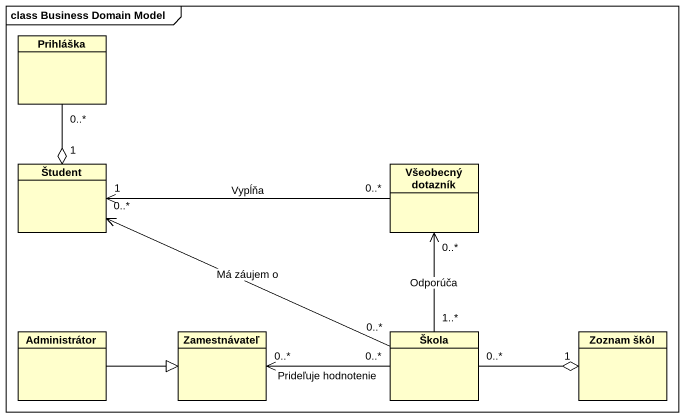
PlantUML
@startuml
mainframe class Business Domain Model
hide circle
hide empty members
class Prihláška
class Študent
class "Všeobecný dotazník" as Všeobecný_dotazník
class Administrátor
class Zamestnávateľ
class Škola
class "Zoznam škôl" as Zoznam_škôl
Prihláška "0..*" --o "1" Študent
Študent "1" <-right- "0..*" Všeobecný_dotazník : Vypĺňa
Všeobecný_dotazník "0..*" <-- "1..*" Škola : Odporúča
Administrátor -right-|> Zamestnávateľ
Zamestnávateľ "0..*" <-right- "0..*" Škola : Prideľuje hodnotenie
Škola "0..*" -left-> "0..*" Študent : Má záujem o
Škola "0..*" -right-o "1" Zoznam_škôl
@enduml
